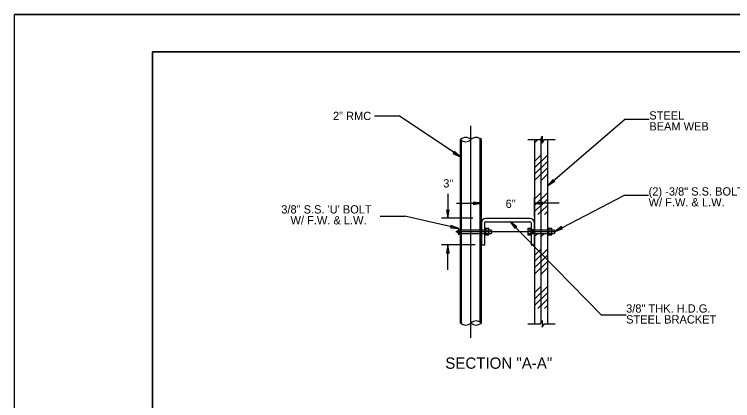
# Model space of a CAD drawing. Extents: x 507280 to 508328, y 495537 to 496197.
# Drawn here: x 507279.7 to 507566.7, y 496042.4 to 496196.7 of the extents above; entities that cross this region are included whole.
import ezdxf

# ---------------------------------------------------------------- set-up
doc = ezdxf.new("R2010")
doc.units = 0
doc.layers.add('1', color=7, linetype='Continuous')
doc.layers.add('41', color=7, linetype='Continuous')

msp = doc.modelspace()

# ---------------------------------------------------------------- linework, layer by layer
at = {"layer": '1'}
for p, q in [((508327.87, 496196.73), (507279.7, 496196.73)), ((507334.87, 496181.73), (507334.87, 495551.73)), ((508324.87, 496181.73), (507334.87, 496181.73)), ((507423.54, 496156.17), (507433.44, 496156.17)), ((507457.97, 496139.76), (507433.44, 496156.17)), ((507492.84, 496128.32), (507523.5, 496154.72)), ((507533.4, 496154.72), (507523.5, 496154.72)), ((507462.13, 496067.46), (507462.13, 496152.22)), ((507457.97, 496073.44), (507457.97, 496146.71)), ((507458.39, 496073.13), (507458.39, 496146.38)), ((507465.88, 496073.79), (507465.88, 496147.06)), ((507466.33, 496073.44), (507466.33, 496146.71)), ((507484.84, 496146.71), (507489.92, 496146.71)), ((507487.54, 496145.42), (507488.83, 496146.71)), ((507487.54, 496146.71), (507487.54, 496109.92)), ((507489.92, 496146.71), (507490.58, 496148.07)), ((507490.19, 496073.69), (507490.19, 496147.27)), ((507490.19, 496145.42), (507491.48, 496146.71)), ((507490.58, 496148.07), (507490.63, 496145.31)), ((507490.63, 496145.31), (507491.53, 496146.71)), ((507491.53, 496146.71), (507495.77, 496146.71)), ((507492.84, 496109.92), (507492.84, 496146.71)), ((507487.54, 496137.92), (507490.19, 496140.57)), ((507490.19, 496137.92), (507492.84, 496140.57)), ((507487.54, 496135.42), (507490.19, 496138.07)), ((507490.19, 496135.42), (507492.84, 496138.07)), ((507487.54, 496132.92), (507490.19, 496135.57)), ((507490.19, 496132.92), (507492.84, 496135.57)), ((507487.54, 496130.42), (507490.19, 496133.07)), ((507490.19, 496130.42), (507492.84, 496133.07)), ((507487.54, 496122.93), (507490.19, 496125.58)), ((507490.19, 496122.93), (507492.84, 496125.58)), ((507452.9, 496125.03), (507452.9, 496115.26)), ((507466.3, 496115.93), (507466.3, 496123.74)), ((507487.5, 496115.93), (507487.5, 496123.74)), ((507487.54, 496120.43), (507490.19, 496123.08)), ((507490.19, 496120.43), (507492.84, 496123.08)), ((507495.63, 496109.99), (507523.23, 496124.36)), ((507533.13, 496124.36), (507523.23, 496124.36)), ((507456.4, 496121.27), (507466.3, 496121.27)), ((507497.4, 496121.27), (507487.5, 496121.27)), ((507487.54, 496117.93), (507490.19, 496120.58)), ((507490.19, 496117.93), (507492.84, 496120.58)), ((507488.86, 496116.76), (507490.19, 496118.08)), ((507491.51, 496116.76), (507492.84, 496118.08)), ((507425.85, 496116.13), (507435.75, 496116.13)), ((507457.24, 496111.13), (507435.75, 496116.13)), ((507462.89, 496115.26), (507450.42, 496115.26)), ((507485.73, 496115.22), (507468.06, 496115.22)), ((507457.24, 496108.71), (507457.24, 496111.13)), ((507466.3, 496113.45), (507466.3, 496104.62)), ((507467.62, 496104.62), (507467.62, 496113.45)), ((507467.69, 496108.44), (507467.69, 496111.4)), ((507467.69, 496111.4), (507467.84, 496111.4)), ((507467.84, 496111.4), (507467.84, 496108.44)), ((507467.84, 496108.61), (507467.84, 496111.23)), ((507467.84, 496111.23), (507467.99, 496111.23)), ((507467.99, 496111.23), (507467.99, 496108.61)), ((507469.28, 496111.23), (507467.99, 496111.23)), ((507467.99, 496111.23), (507467.99, 496108.61)), ((507468.06, 496113.9), (507485.73, 496113.9)), ((507469.28, 496108.61), (507469.28, 496111.23)), ((507477.85, 496113.9), (507514.24, 496076.54)), ((507484.85, 496111.23), (507484.85, 496108.61)), ((507486.15, 496111.23), (507484.85, 496111.23)), ((507486.15, 496108.61), (507486.15, 496111.23)), ((507486.18, 496113.45), (507486.18, 496104.62)), ((507487.5, 496104.62), (507487.5, 496113.45)), ((507492.84, 496108.44), (507492.84, 496111.4)), ((507492.84, 496111.4), (507492.99, 496111.4)), ((507492.99, 496111.4), (507492.99, 496108.44)), ((507492.99, 496108.61), (507492.99, 496111.23)), ((507492.99, 496111.23), (507493.13, 496111.23)), ((507493.13, 496111.23), (507493.13, 496108.61)), ((507494.43, 496111.23), (507493.13, 496111.23)), ((507493.13, 496111.23), (507493.13, 496108.61)), ((507494.43, 496108.61), (507494.43, 496111.23)), ((507496.04, 496109.92), (507456.06, 496109.92)), ((507470.26, 496110.58), (507457.28, 496110.58)), ((507457.28, 496109.26), (507470.26, 496109.26)), ((507470.9, 496109.92), (507462.13, 496109.92)), ((507467.84, 496108.44), (507467.69, 496108.44)), ((507467.99, 496108.61), (507467.84, 496108.61)), ((507467.99, 496108.61), (507469.28, 496108.61)), ((507470.48, 496110.36), (507470.26, 496110.58)), ((507470.26, 496109.26), (507470.48, 496109.48)), ((507470.48, 496109.48), (507470.48, 496110.36)), ((507489.15, 496109.92), (507484.53, 496109.92)), ((507495.41, 496110.58), (507484.85, 496110.58)), ((507484.85, 496109.26), (507495.41, 496109.26)), ((507484.85, 496108.61), (507486.15, 496108.61)), ((507486.18, 496110.8), (507487.5, 496110.8)), ((507487.5, 496109.05), (507486.18, 496109.05)), ((507486.48, 496109.05), (507486.48, 496110.8)), ((507486.84, 496109.05), (507486.84, 496110.8)), ((507487.2, 496109.05), (507487.2, 496110.8)), ((507487.54, 496109.92), (507487.54, 496073.13)), ((507487.54, 496107.97), (507488.83, 496109.26)), ((507490.19, 496107.97), (507491.48, 496109.26)), ((507492.84, 496073.13), (507492.84, 496109.92)), ((507492.99, 496108.44), (507492.84, 496108.44)), ((507493.13, 496108.61), (507492.99, 496108.61)), ((507493.13, 496108.61), (507494.43, 496108.61)), ((507495.63, 496110.36), (507495.41, 496110.58)), ((507495.41, 496109.26), (507495.63, 496109.48)), ((507495.63, 496109.48), (507495.63, 496110.36)), ((507463.82, 496104.62), (507450.42, 496104.62)), ((507452.9, 496094.72), (507452.9, 496104.62)), ((507466.3, 496104.62), (507467.62, 496104.62)), ((507486.18, 496104.62), (507487.5, 496104.62)), ((507487.54, 496100.47), (507490.19, 496103.12)), ((507490.19, 496100.47), (507492.84, 496103.12)), ((507487.54, 496097.97), (507490.19, 496100.62)), ((507490.19, 496097.97), (507492.84, 496100.62)), ((507487.54, 496095.47), (507490.19, 496098.12)), ((507490.19, 496095.47), (507492.84, 496098.12)), ((507487.54, 496092.97), (507490.19, 496095.62)), ((507490.19, 496092.97), (507492.84, 496095.62)), ((507487.54, 496085.47), (507490.19, 496088.13)), ((507487.54, 496082.98), (507490.19, 496085.63)), ((507490.19, 496085.47), (507492.84, 496088.13)), ((507490.19, 496082.98), (507492.84, 496085.63)), ((507487.54, 496080.48), (507490.19, 496083.13)), ((507490.19, 496080.48), (507492.84, 496083.13)), ((507488.86, 496079.3), (507490.19, 496080.63)), ((507491.51, 496079.3), (507492.84, 496080.63)), ((507489.92, 496073.13), (507490.58, 496074.49)), ((507490.58, 496074.49), (507490.63, 496071.73)), ((507524.14, 496076.54), (507514.24, 496076.54)), ((507484.84, 496073.13), (507489.92, 496073.13)), ((507490.63, 496071.73), (507491.53, 496073.13)), ((507491.53, 496073.13), (507495.77, 496073.13))]:
    msp.add_line(p, q, dxfattribs=at)
for points in [[(507457.97, 496139.76), (507455.49, 496141.99), (507455.52, 496141.4), (507454.96, 496141.2)], [(507457.97, 496139.76), (507455.49, 496141.99), (507455.52, 496141.4), (507454.96, 496141.2)], [(507492.84, 496128.32), (507495.65, 496130.11), (507495.08, 496130.24), (507495.04, 496130.83)], [(507492.84, 496128.32), (507495.65, 496130.11), (507495.08, 496130.24), (507495.04, 496130.83)], [(507466.3, 496121.27), (507462.99, 496121.74), (507463.34, 496121.27), (507462.99, 496120.8)], [(507466.3, 496121.27), (507462.99, 496121.74), (507463.34, 496121.27), (507462.99, 496120.8)], [(507487.5, 496121.27), (507490.81, 496120.8), (507490.45, 496121.27), (507490.81, 496121.74)], [(507487.5, 496121.27), (507490.81, 496120.8), (507490.45, 496121.27), (507490.81, 496121.74)], [(507452.9, 496115.26), (507453.37, 496118.57), (507452.9, 496118.22), (507452.43, 496118.57)], [(507452.9, 496115.26), (507453.37, 496118.57), (507452.9, 496118.22), (507452.43, 496118.57)], [(507457.24, 496111.13), (507454.13, 496112.34), (507454.36, 496111.8), (507453.91, 496111.42)], [(507457.24, 496111.13), (507454.13, 496112.34), (507454.36, 496111.8), (507453.91, 496111.42)], [(507477.85, 496113.9), (507479.82, 496111.2), (507479.91, 496111.78), (507480.5, 496111.86)], [(507477.85, 496113.9), (507479.82, 496111.2), (507479.91, 496111.78), (507480.5, 496111.86)], [(507495.63, 496109.99), (507498.78, 496111.1), (507498.25, 496111.35), (507498.34, 496111.94)], [(507495.63, 496109.99), (507498.78, 496111.1), (507498.25, 496111.35), (507498.34, 496111.94)], [(507452.9, 496104.62), (507452.43, 496101.31), (507452.9, 496101.67), (507453.37, 496101.31)]]:
    msp.add_lwpolyline(points, close=True, dxfattribs=at)
msp.add_circle((507457.28, 496109.92), 0.663, dxfattribs=at)
for centre, radius, start, end in [((507460.06, 496144.52), 3.03, 46.3972, 133.6028), ((507460.06, 496148.9), 3.03, 226.3972, 313.6028), ((507464.24, 496144.52), 3.03, 46.3972, 133.6028), ((507468.06, 496113.45), 1.77, 90, 180), ((507485.73, 496113.45), 1.77, 0, 90), ((507468.06, 496113.45), 0.442, 90, 180), ((507485.73, 496113.45), 0.442, 0, 90), ((507464.24, 496071.24), 3.03, 46.3972, 133.6028), ((507460.06, 496075.63), 3.03, 226.3972, 313.6028), ((507464.24, 496075.63), 3.03, 226.3972, 313.6028)]:
    msp.add_arc(centre, radius, start, end, dxfattribs=at)
at = {"layer": '41'}
for points in [[(507279.7, 496196.73), (508327.87, 496196.73), (508327.87, 495536.73), (507279.7, 495536.73)], [(507334.87, 496181.73), (508324.87, 496181.73), (508324.87, 495551.73), (507334.87, 495551.73)]]:
    msp.add_lwpolyline(points, close=True, dxfattribs=at)

# ---------------------------------------------------------------- texts
at = {"layer": '1'}
for s, height, p in [('2" RMC', 3.3, (507406.99, 496154.52)), ('STEEL ', 3.3, (507533.4, 496154.72)), ('BEAM WEB', 3.3, (507533.4, 496150.36)), ('3"', 3.3, (507451.06, 496127.57)), ('(2) -3/8" S.S. BOLTS', 3.2999, (507533.13, 496124.36)), ('6"', 3.3, (507475.99, 496119.41)), ('W/ F.W. & L.W.', 3.2999, (507533.13, 496120.01)), ('3/8" S.S. \'U\' BOLT', 3.2999, (507386.36, 496117.19)), ('W/ F.W. & L.W.', 3.2999, (507390.04, 496112.83)), ('3/8" THK. H.D.G.', 3.2999, (507524.14, 496077.6)), ('STEEL BRACKET', 3.2999, (507524.14, 496073.24)), ('SECTION "A-A"', 4.4998, (507451.89, 496055.17))]:
    msp.add_text(s, height=height, dxfattribs=at).set_placement(p)

doc.saveas('drawing.dxf')
